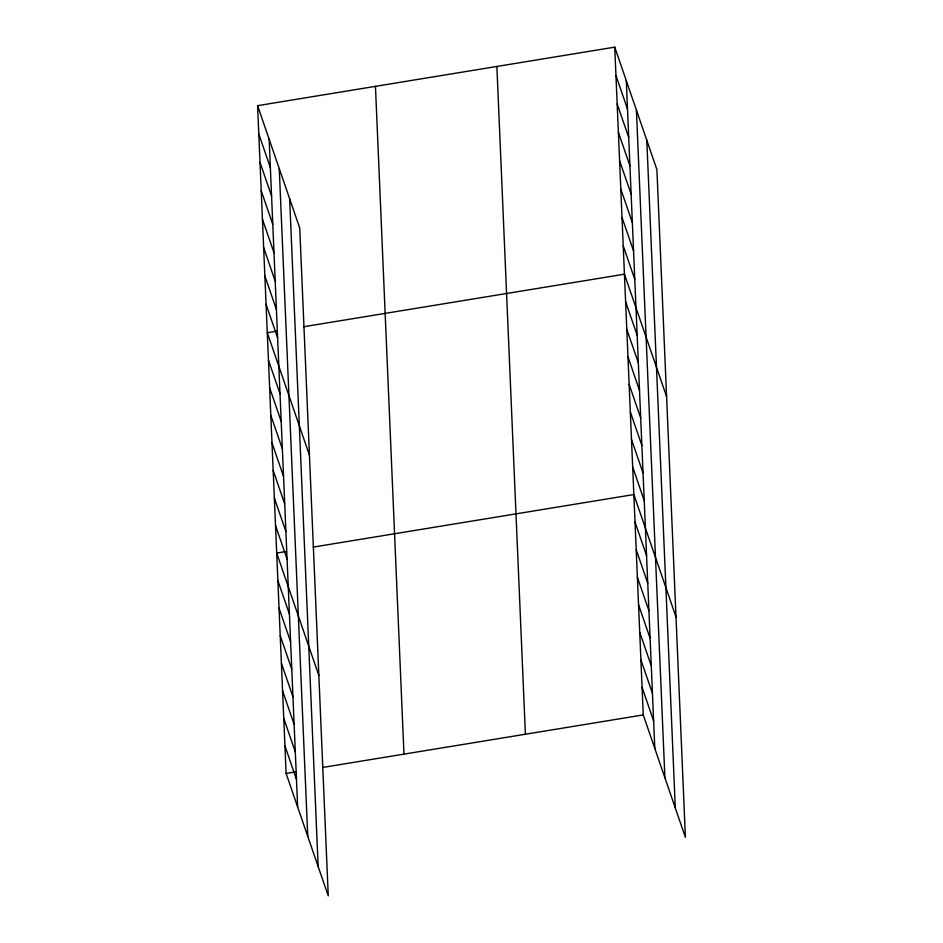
<?xml version="1.0" encoding="UTF-8"?>
<svg xmlns="http://www.w3.org/2000/svg" width="943" height="943" viewBox="0 0 943 943"><rect width="100%" height="100%" fill="white"/><g stroke="black" fill="none" stroke-linecap="round" stroke-linejoin="round"><path stroke-width="1.41" d="M257.592 105.663L299.744 228.076L328.258 895.85L286.106 773.437L257.592 105.663L614.742 47.15L656.894 169.563L685.408 837.337L643.256 714.924L614.742 47.15M277.112 331.099L267.282 332.714L309.434 455.115M303.764 326.726L624.443 274.189L666.583 396.602M286.519 551.466L276.7 553.069L318.84 675.483M313.182 547.093L633.849 494.556L676.001 616.97M286.106 773.437L295.925 771.834M322.589 767.461L643.256 714.924M615.956 75.534L627.508 109.082M617.17 103.907L628.722 137.466M618.384 132.291L629.936 165.838M619.586 160.675L631.15 194.223M620.8 189.048L632.352 222.607M622.015 217.432L633.566 250.979M623.229 245.817L634.78 279.364M625.622 301.736L637.173 335.295M626.789 329.284L638.34 362.843M627.967 356.831L639.519 390.378M629.146 384.379L640.698 417.926M630.325 411.926L641.877 445.473M631.492 439.473L643.055 473.021M632.67 467.009L644.222 500.568M635.028 522.104L646.58 555.663M636.207 549.651L647.758 583.21M637.374 577.199L648.925 610.746M638.552 604.746L650.104 638.293M639.731 632.293L651.283 665.841M640.91 659.841L652.462 693.388M642.089 687.376L653.64 720.935M258.806 134.047L270.358 167.595M260.02 162.42L271.572 195.979M261.223 190.804L272.786 224.363M262.437 219.189L273.989 252.736M263.651 247.573L275.203 281.12M264.865 275.945L276.417 309.504M266.079 304.33L277.631 337.877M268.46 360.25L280.012 393.809M269.639 387.797L281.191 421.356M270.818 415.344L282.37 448.903M271.997 442.892L283.548 476.439M273.164 470.439L284.727 503.986M274.342 497.987L285.894 531.534M275.521 525.534L287.073 559.081M277.879 580.617L289.43 614.176M279.045 608.164L290.597 641.723M280.224 635.712L291.776 669.259M281.403 663.259L292.955 696.806M282.582 690.806L294.133 724.354M283.749 718.354L295.312 751.901M284.927 745.901L296.479 779.448M646.792 140.236L675.306 808.01M636.395 110.025L664.909 777.798M626.293 80.697L654.807 748.483M496.878 66.458L525.404 734.232M375.455 86.355L403.969 754.129M289.642 198.749L318.156 866.523M279.246 168.538L307.76 836.311M269.144 139.222L297.658 806.996"/></g></svg>
